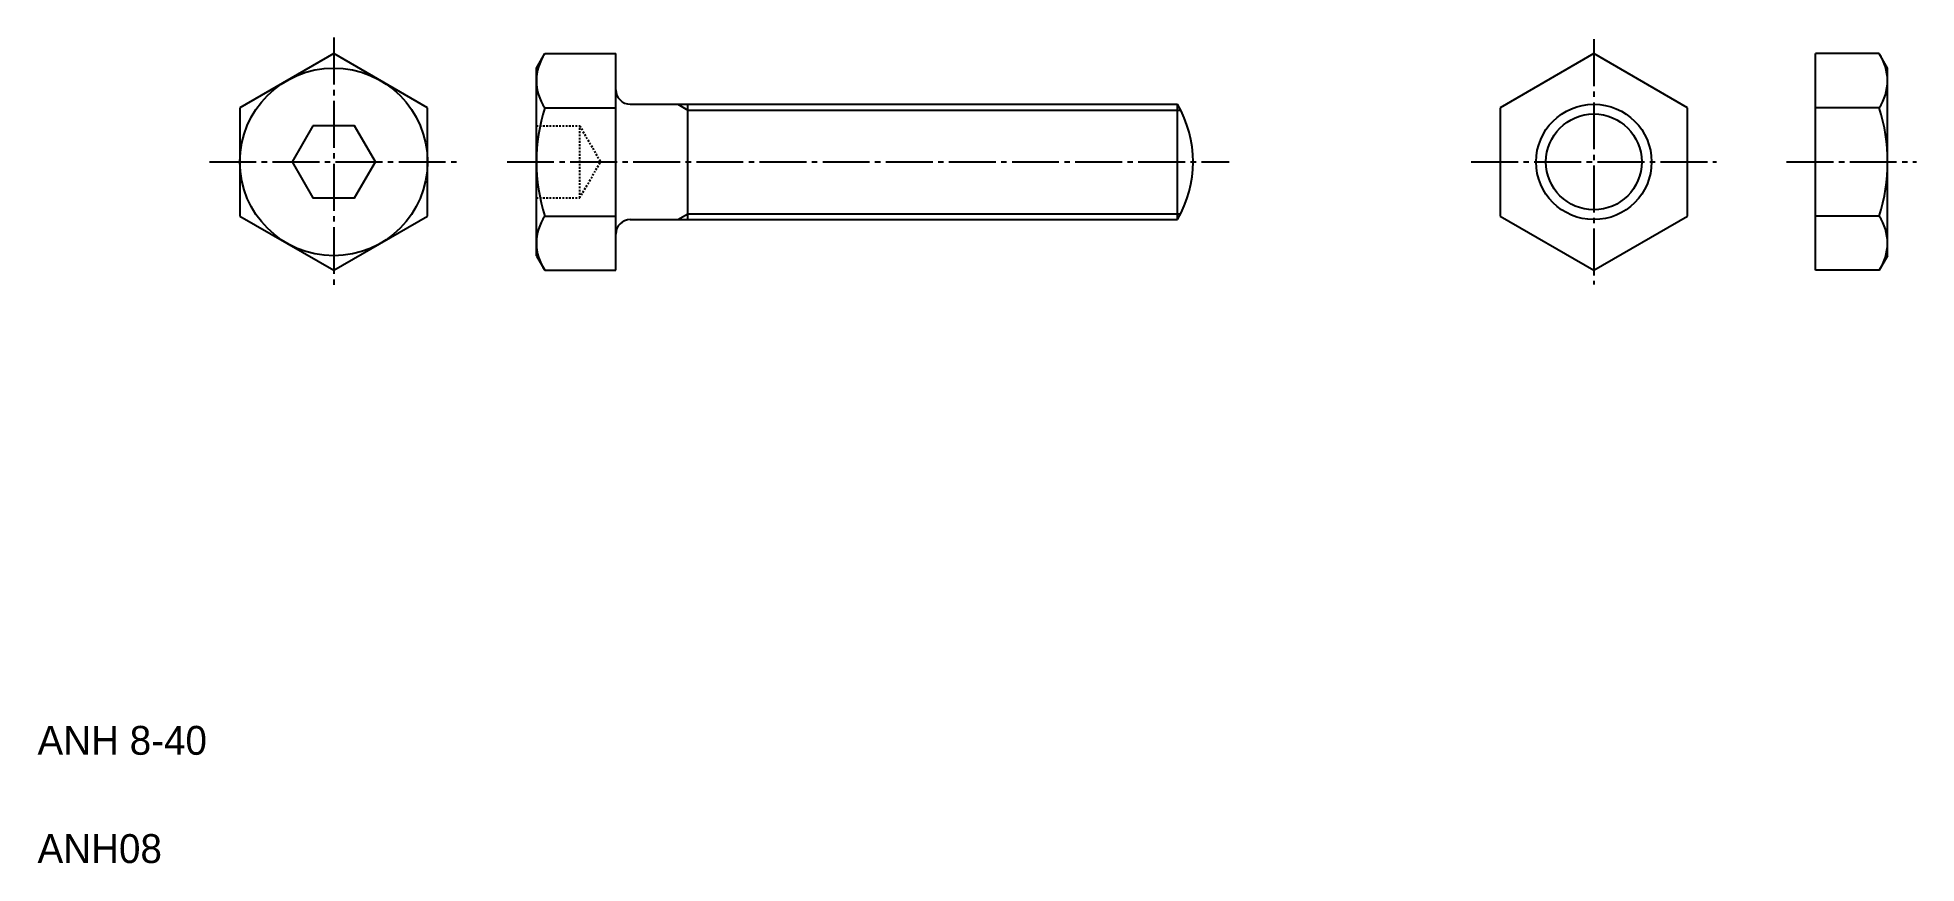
# Model space of a CAD drawing. Extents: x 5 to 135, y 5 to 62.
import ezdxf

# ---------------------------------------------------------------- set-up
doc = ezdxf.new("R2010")
doc.units = 0
doc.header["$LTSCALE"] = 0.25
doc.linetypes.add('CENTER', pattern=[17.5, 13, -1.5, 1.5, -1.5])
doc.linetypes.add('DASHED', pattern=[0.75, 0.5, -0.25])
doc.layers.get('0').update_dxf_attribs({"linetype": 'CONTINUOUS'})
doc.layers.add('CENTER', color=1, linetype='CENTER')

msp = doc.modelspace()

# ---------------------------------------------------------------- linework, layer by layer
at = {"color": 7, "linetype": 'CONTINUOUS'}
for p, q in [((25.53, 61.08), (19.03, 57.33)), ((32.03, 57.33), (25.53, 61.08)), ((39.58, 47.08), (39.58, 60.08)), ((40.16, 61.08), (45.08, 61.08)), ((45.08, 46.07), (45.08, 61.08)), ((112.86, 61.08), (106.36, 57.33)), ((119.36, 57.33), (112.86, 61.08)), ((128.22, 46.07), (128.22, 61.08)), ((132.63, 61.08), (128.22, 61.08)), ((133.22, 47.08), (133.22, 60.08)), ((19.03, 57.33), (19.03, 49.82)), ((32.03, 49.82), (32.03, 57.33)), ((40.16, 57.33), (45.08, 57.33)), ((46.08, 57.58), (84.01, 57.58)), ((50.08, 49.58), (50.08, 57.58)), ((84.01, 49.58), (84.01, 57.58)), ((106.36, 57.33), (106.36, 49.82)), ((119.36, 49.82), (119.36, 57.33)), ((132.63, 57.33), (128.22, 57.33)), ((19.03, 49.82), (25.53, 46.07)), ((25.53, 46.07), (32.03, 49.82)), ((40.16, 49.82), (45.08, 49.82)), ((46.08, 49.58), (84.01, 49.58)), ((106.36, 49.82), (112.86, 46.07)), ((112.86, 46.07), (119.36, 49.82)), ((132.63, 49.82), (128.22, 49.82)), ((40.16, 46.07), (45.08, 46.07)), ((132.63, 46.07), (128.22, 46.07))]:
    msp.add_line(p, q, dxfattribs=at)
for p, q in [((39.58, 60.08), (40.16, 61.08)), ((133.22, 60.08), (132.63, 61.08)), ((55.56, 49.58), (55.56, 49.58)), ((65.04, 49.58), (65.04, 49.58)), ((39.58, 47.08), (40.16, 46.07)), ((39.58, 47.08), (39.58, 47.08)), ((133.22, 47.08), (132.63, 46.07)), ((133.22, 47.08), (133.22, 47.08))]:
    msp.add_line(p, q)
at = {"color": 3, "linetype": 'CONTINUOUS'}
for p, q in [((49.37, 57.58), (50.08, 57.17)), ((50.08, 57.17), (84.22, 57.17)), ((49.37, 49.58), (50.08, 49.98)), ((50.08, 49.98), (84.22, 49.98))]:
    msp.add_line(p, q, dxfattribs=at)
at = {"color": 3, "linetype": 'DASHED'}
for p, q in [((39.58, 56.08), (42.58, 56.08)), ((42.58, 51.08), (42.58, 56.08)), ((42.58, 56.08), (44.02, 53.58)), ((42.58, 51.08), (44.02, 53.58)), ((39.58, 51.08), (42.58, 51.08))]:
    msp.add_line(p, q, dxfattribs=at)
at = {"color": 7, "linetype": 'CONTINUOUS'}
msp.add_lwpolyline([(24.09, 56.08), (22.64, 53.58), (24.09, 51.08), (26.98, 51.08), (28.42, 53.58), (26.98, 56.08)], close=True, dxfattribs=at)
for centre, radius in [((25.53, 53.58), 6.5), ((112.86, 53.58), 3.32)]:
    msp.add_circle(centre, radius, dxfattribs=at)
at = {"color": 3, "linetype": 'CONTINUOUS'}
msp.add_circle((112.86, 53.58), 4, dxfattribs=at)
for centre, radius, start, end in [((42.9, 59.2), 3.32, 145.6083, 214.3917), ((129.89, 59.2), 3.32, 325.6083, 34.3917), ((52, 53.58), 12.42, 162.412, 197.588), ((120.8, 53.58), 12.42, 342.412, 17.588), ((42.9, 47.95), 3.32, 145.6083, 214.3917), ((129.89, 47.95), 3.32, 325.6083, 34.3917)]:
    msp.add_arc(centre, radius, start, end)
at = {"color": 7, "linetype": 'CONTINUOUS'}
for centre, radius, start, end in [((46.08, 58.58), 1, 180, 270), ((77.08, 53.58), 8, 330, 30), ((46.08, 48.58), 1, 90, 180)]:
    msp.add_arc(centre, radius, start, end, dxfattribs=at)
at = {"layer": 'CENTER', "color": 1, "linetype": 'CENTER'}
for p, q in [((25.53, 62.19), (25.53, 44.96)), ((112.86, 62.08), (112.86, 45.08)), ((16.91, 53.58), (34.15, 53.58)), ((37.54, 53.58), (87.58, 53.58)), ((104.36, 53.58), (121.36, 53.58)), ((126.22, 53.58), (135.22, 53.58))]:
    msp.add_line(p, q, dxfattribs=at)

# ---------------------------------------------------------------- texts
for s, p in [('ANH 8-40', (5, 12.5)), ('ANH08', (5, 5))]:
    msp.add_text(s, height=2).set_placement(p)

doc.saveas('drawing.dxf')
